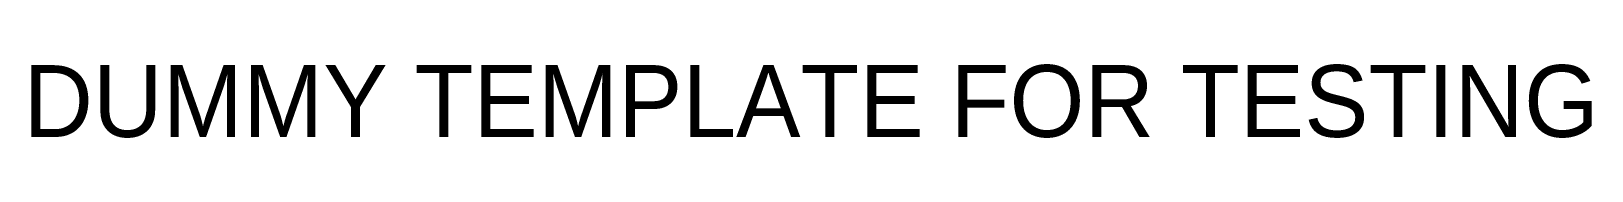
# Model space of a CAD drawing. Header units: metres. Extents: x 0.3 to 54.4, y 0 to 2.5.
import ezdxf

# ---------------------------------------------------------------- set-up
doc = ezdxf.new("R2010")
doc.units = ezdxf.units.M

msp = doc.modelspace()

# ---------------------------------------------------------------- texts
msp.add_text('DUMMY TEMPLATE FOR TESTING', height=2.5).set_placement((0, 0))

doc.saveas('drawing.dxf')
